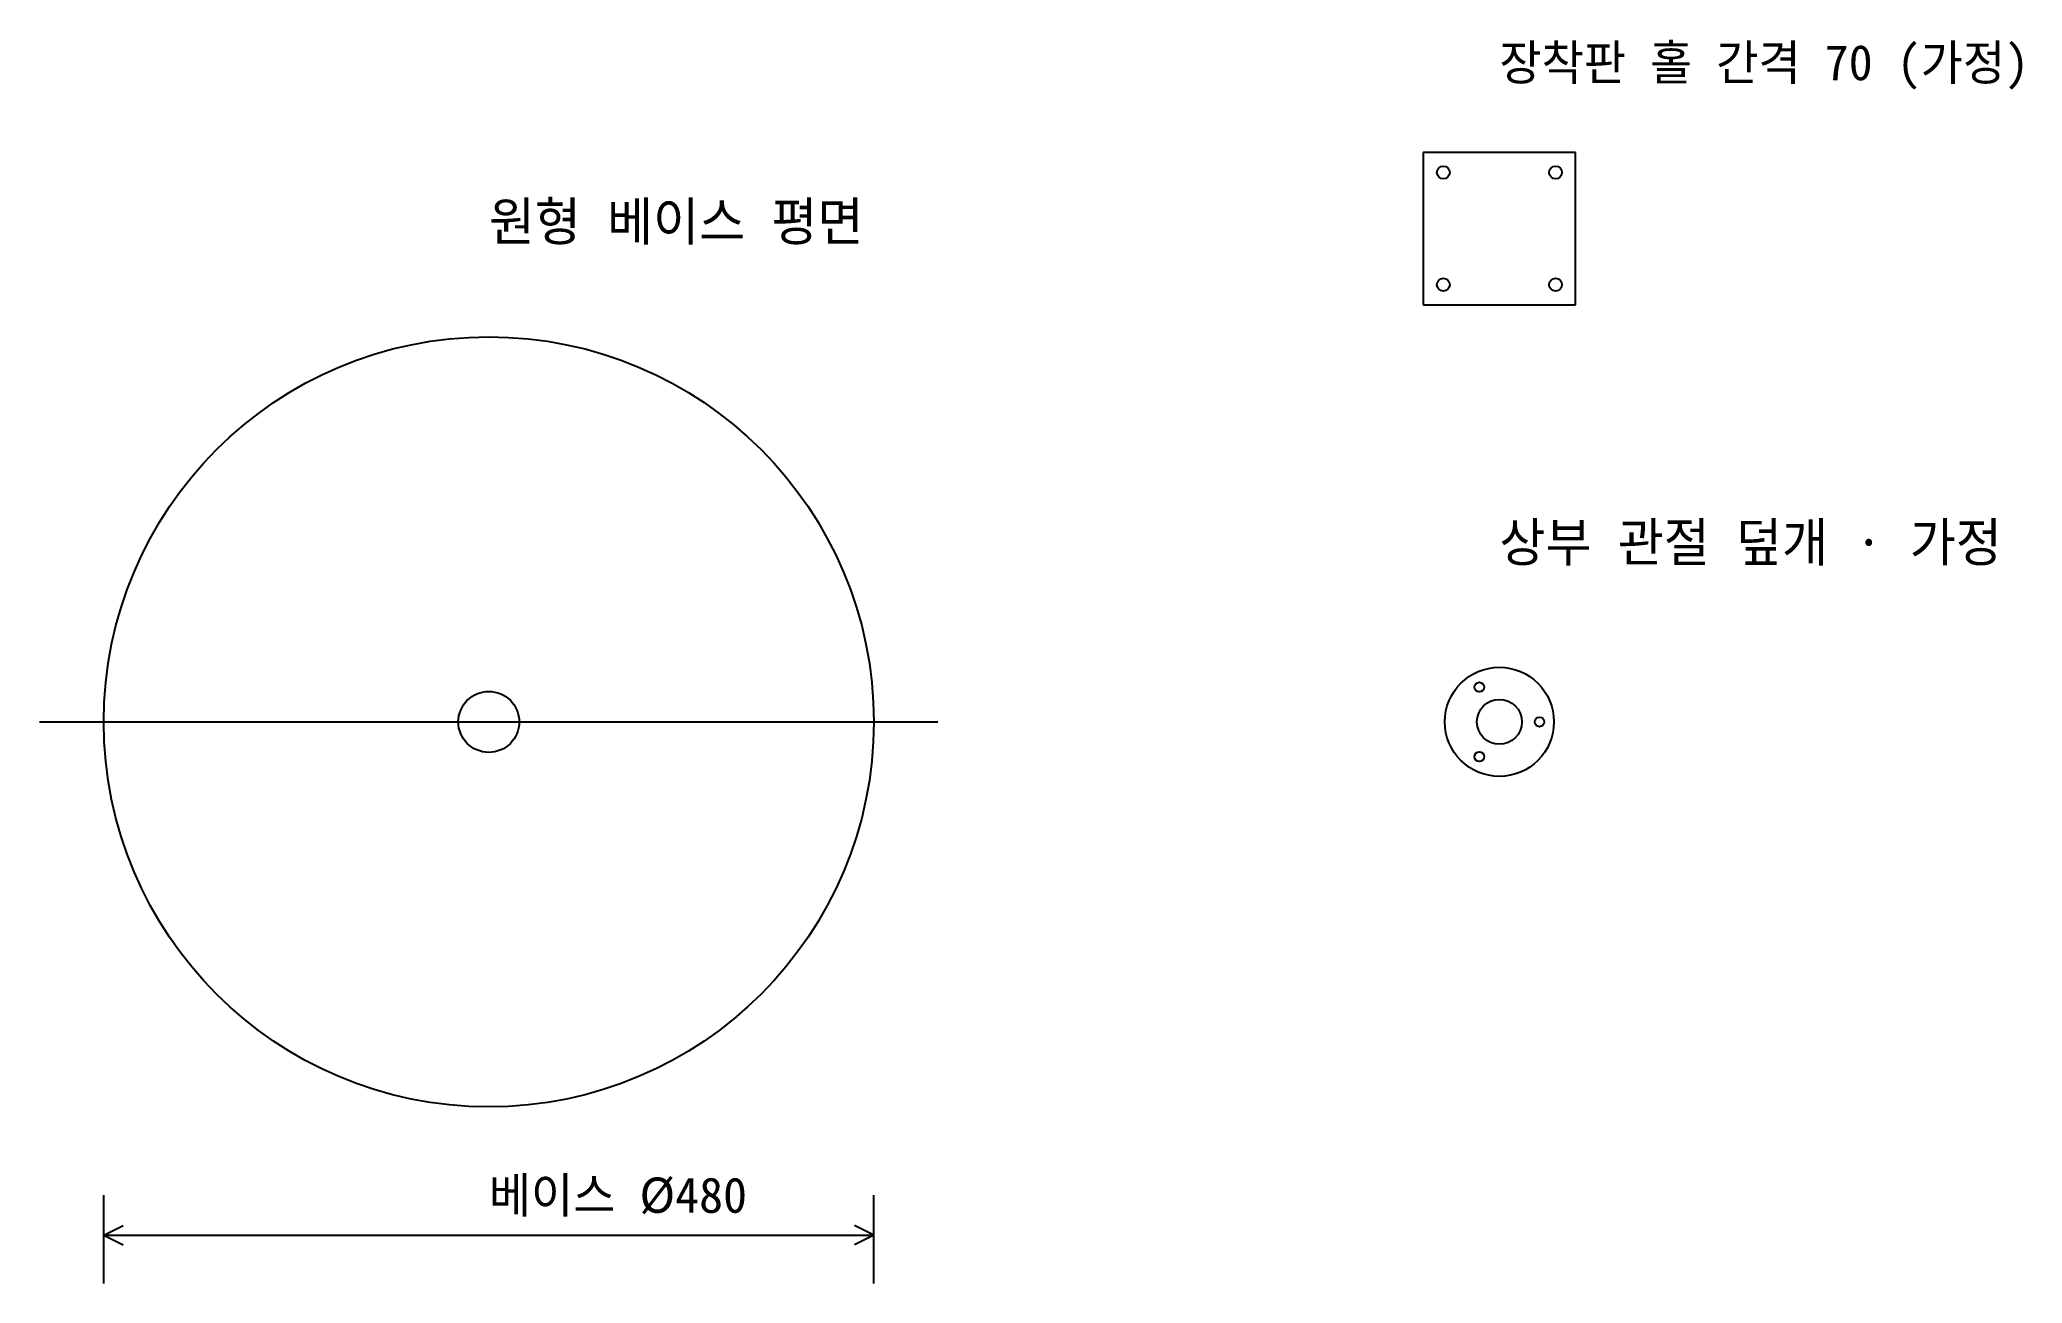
# Model space of a CAD drawing. Header units: millimetres. Extents: x -280 to 956, y -350 to 425.
import ezdxf

# ---------------------------------------------------------------- set-up
doc = ezdxf.new("R2010")
doc.units = ezdxf.units.MM

msp = doc.modelspace()

# ---------------------------------------------------------------- linework, layer by layer
at = {"layer": 'CENTER'}
msp.add_line((-280, 0), (280, 0), dxfattribs=at)
at = {"layer": 'DIM'}
for p, q in [((-240, -350), (-240, -295)), ((240, -350), (240, -295)), ((-240, -320), (-228, -314)), ((-240, -320), (240, -320)), ((-240, -320), (-228, -326)), ((240, -320), (228, -314)), ((240, -320), (228, -326))]:
    msp.add_line(p, q, dxfattribs=at)
at = {"layer": 'OBJECT'}
for p, q in [((677.5, 355), (582.5, 355)), ((582.5, 355), (582.5, 260)), ((677.5, 260), (677.5, 355)), ((582.5, 260), (677.5, 260))]:
    msp.add_line(p, q, dxfattribs=at)
for centre, radius in [((595, 342.5), 4), ((665, 342.5), 4), ((595, 272.5), 4), ((665, 272.5), 4), ((0, 0), 240), ((630, 0), 34), ((0, 0), 19), ((617.5, 21.6506), 3), ((630, 0), 14), ((655, 0), 3), ((617.5, -21.6506), 3)]:
    msp.add_circle(centre, radius, dxfattribs=at)

# ---------------------------------------------------------------- texts
at = {"layer": 'DIM'}
msp.add_text('베이스 Ø480', height=22, dxfattribs=at).set_placement((0, -306))
at = {"layer": 'TEXT'}
for s, height, p in [('장착판 홀 간격 70 (가정)', 22, (630, 400)), ('원형 베이스 평면', 24, (0, 300)), ('상부 관절 덮개 · 가정', 24, (630, 100))]:
    msp.add_text(s, height=height, dxfattribs=at).set_placement(p)

doc.saveas('drawing.dxf')
